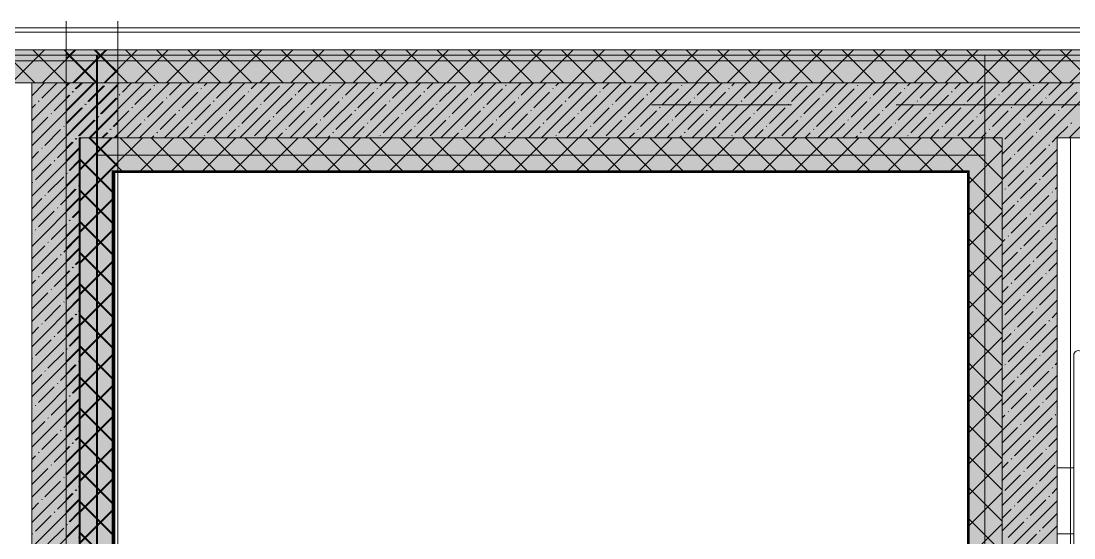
# Model space of a CAD drawing. Header units: millimetres. Extents: x -3817 to 677485, y -22715 to 103890.
# Drawn here: x 411985 to 416764, y 26951 to 29300 of the extents above; entities that cross this region are included whole.
import ezdxf

# ---------------------------------------------------------------- set-up
doc = ezdxf.new("R2010")
doc.units = ezdxf.units.MM
doc.layers.add('PDF _Геометрия', color=7, linetype='Continuous', true_color=0x1d1d1d)
doc.layers.add('PDF _Сплошная заливка', color=7, linetype='Continuous', true_color=0xffffff)

msp = doc.modelspace()

# ---------------------------------------------------------------- hatches: boundary and pattern name
at = {"layer": 'PDF _Сплошная заливка', "transparency": 33554559}
h = msp.add_hatch(color=256, dxfattribs=at)
h.paths.add_polyline_path([(412423.6, 29119), (412423.6, 29169), (407632.9, 29169), (407632.9, 29119), (412021.4, 29119)], flags=0)
h.paths.add_polyline_path([(405132.9, 29119), (405132.9, 29169), (403622.9, 29169), (403622.9, 29119), (404519.5, 29119)], flags=0)
h.paths.add_polyline_path([(401518.8, 29119), (401522.9, 29119), (401522.9, 29169), (396142.9, 29169), (396142.9, 29119), (400768.6, 29119)], flags=0)
h.paths.add_polyline_path([(392238.1, 29119), (392542.9, 29119), (392542.9, 29169), (391462.9, 29169), (391462.9, 29119)], flags=0)
h.paths.add_polyline_path([(383514.3, 29119), (384442.9, 29119), (384442.9, 29169), (383192.8, 29169), (383192.8, 29119)], flags=0)
h.paths.add_polyline_path([(393442.9, 29119), (395242.9, 29119), (395242.9, 29169), (393442.9, 29169)], flags=0)
h.paths.add_polyline_path([(388322.9, 29119), (388322.9, 29169), (387142.9, 29169), (387142.9, 29119), (388038.1, 29119)], flags=0)
h.paths.add_polyline_path([(376943.2, 29119), (378043.1, 29119), (378043.1, 29169), (376943.2, 29169)], flags=0)
h.paths.add_polyline_path([(376043.2, 29119), (376043.2, 29169), (374789.9, 29169), (374789.9, 29119), (376012.5, 29119)], flags=0)
h.paths.add_polyline_path([(382292.8, 29119), (382292.8, 29169), (381143.1, 29169), (381143.1, 29119), (382013.9, 29119)], flags=0)
h.paths.add_polyline_path([(371511.3, 29119), (371689.9, 29119), (371689.9, 29169), (369292.9, 29169), (369292.9, 29119), (370011, 29119)], flags=0)
for points in [[(420338.6, 29119), (420438.6, 29119), (420438.6, 29169), (412189.3, 29169), (412189.3, 29119), (419613.3, 29119)], [(420338.6, 29019), (420338.6, 29119), (412189.3, 29119), (412189.3, 29019), (419613.3, 29019)], [(412189.3, 20409), (412248.6, 20409), (412248.6, 29019), (412189.3, 29019), (412189.3, 20572.1)], [(416438.6, 28769), (416438.6, 29019), (412248.6, 29019), (412248.6, 28769), (416288.6, 28769)], [(420088.6, 28769), (420088.6, 29019), (416688.6, 29019), (416688.6, 28769), (419613.3, 28769)], [(412248.6, 25599), (412398.6, 25599), (412398.6, 28769), (412248.6, 28769), (412248.6, 26832.6)], [(412252.9, 25599), (412402.9, 25599.6), (412402.9, 28769), (412252.9, 28769), (412252.9, 25599.6)], [(416288.6, 28619), (416288.6, 28769), (412398.6, 28769), (412398.6, 28619), (416285.6, 28619)], [(416288.6, 25599), (416438.6, 25599), (416438.6, 28769), (416288.6, 28769), (416288.6, 25749)]]:
    msp.add_hatch(color=256, dxfattribs=at).paths.add_polyline_path(points)
h = msp.add_hatch(color=256, dxfattribs=at)
h.paths.add_polyline_path([(412423.6, 29019), (412423.6, 29119), (407632.9, 29119), (407632.9, 29019), (412021.4, 29019)], flags=0)
h.paths.add_polyline_path([(401322.9, 29019), (401522.9, 29019), (401522.9, 29119), (396142.9, 29119), (396142.9, 29019), (400822.9, 29019)], flags=0)
h.paths.add_polyline_path([(404032.9, 29019), (405132.9, 29019), (405132.9, 29119), (403622.9, 29119), (403622.9, 29019), (403769.4, 29019)], flags=0)
h.paths.add_polyline_path([(394042.9, 29019), (395242.9, 29019), (395242.9, 29119), (393442.9, 29119), (393442.9, 29019), (394016.9, 29019)], flags=0)
h.paths.add_polyline_path([(392542.9, 29019), (392542.9, 29119), (391462.9, 29119), (391462.9, 29019), (392516.6, 29019)], flags=0)
h.paths.add_polyline_path([(388038.1, 29019), (388322.9, 29019), (388322.9, 29119), (387142.9, 29119), (387142.9, 29019), (388015.4, 29019)], flags=0)
h.paths.add_polyline_path([(381143.1, 29019), (382292.8, 29019), (382292.8, 29119), (381143.1, 29119)], flags=0)
h.paths.add_polyline_path([(369342.9, 29019), (371689.9, 29019), (371689.9, 29119), (369342.9, 29119)], flags=0)
h.paths.add_polyline_path([(383514.3, 29019), (384442.9, 29019), (384442.9, 29119), (383192.8, 29119), (383192.8, 29019)], flags=0)
h.paths.add_polyline_path([(377647.7, 29019), (378043.1, 29019), (378043.1, 29119), (376943.2, 29119), (376943.2, 29019), (377512.8, 29019)], flags=0)
h.paths.add_polyline_path([(374789.9, 29019), (376043.2, 29019), (376043.2, 29119), (374789.9, 29119)], flags=0)

# ---------------------------------------------------------------- linework, layer by layer
at = {"layer": 'PDF _Геометрия', "color": 7, "lineweight": 9}
for points in [[(412189.3, 5220.1), (412189.3, 16959.9), (411889.3, 17109.9), (412489.3, 17409.9), (412189.3, 17559.9), (412189.3, 29299.8)], [(412423.6, 29299.8), (412423.6, 17099.8), (412723.6, 16949.8), (412123.6, 16649.8), (412423.6, 16499.8), (412423.6, 4299.8)], [(412423.6, 29249), (407632.9, 29249)], [(420568.6, 23477), (420568.6, 29249), (420488.6, 29249), (420338.6, 29249), (412189.3, 29249)], [(412423.6, 29169), (407632.9, 29169)], [(420588.6, 23472), (420568.6, 23472), (420568.6, 23469), (420488.6, 23469), (420488.6, 23477), (420488.6, 29169), (420438.6, 29169), (420338.6, 29169), (412189.3, 29169)], [(412423.6, 29144), (407632.9, 29144)], [(412423.6, 29119), (407632.9, 29119)], [(420463.6, 23398), (420463.6, 29144), (412189.3, 29144)], [(412189.3, 29119), (420338.6, 29119), (420438.6, 29119), (420438.6, 23477), (420438.6, 23469), (420338.6, 23469)], [(416359.6, 29144), (416359.6, 25678), (412327.6, 25678), (412327.6, 29144)], [(412423.6, 25678), (412331.9, 25678), (412331.9, 29144)], [(412398.6, 28769), (412248.6, 28769), (412398.6, 28769), (412401.6, 28769), (412406.6, 28769)], [(412402.9, 28769), (412252.9, 28769), (412402.9, 28769), (412405.9, 28769), (412410.9, 28769)], [(416280.6, 28769), (416285.6, 28769), (416288.6, 28769), (416438.6, 28769), (416438.6, 25599), (416438.6, 28769), (416288.6, 28769)], [(412327.6, 28690), (416359.6, 28690)], [(412331.9, 28690), (412423.6, 28690)], [(412423.6, 25749), (412410.9, 25749), (412405.9, 25749), (412402.9, 25749), (412402.9, 28619), (412405.9, 28619), (412410.9, 28619), (412423.6, 28619)], [(412423.6, 25752), (412410.9, 25752), (412405.9, 25752), (412405.9, 28616), (412410.9, 28616), (412423.6, 28616)], [(416803.6, 23322.4), (416803.6, 27782.4), (416803, 27787.5), (416801, 27792.4), (416797.8, 27796.5), (416793.6, 27799.7), (416788.8, 27801.7), (416783.6, 27802.4), (416778.5, 27801.7), (416773.6, 27799.7), (416769.5, 27796.5), (416766.3, 27792.4), (416764.3, 27787.5), (416763.6, 27782.4), (416763.6, 23322.4)]]:
    msp.add_lwpolyline(points, dxfattribs=at)
at = {"layer": 'PDF _Геометрия', "color": 9, "lineweight": 9, "true_color": 0xc0c0c0}
for points in [[(412423.6, 29269), (407632.9, 29269)], [(420308.6, 15547), (420308.6, 23069), (420308.6, 15974.9), (420328.6, 15974.9), (420328.6, 23069), (420588.6, 23069), (420588.6, 23319), (420588.6, 23477), (420588.6, 29269), (420568.6, 29269), (420338.6, 29269), (412189.3, 29269)], [(411483.6, 25119), (411483.6, 28819), (411482.9, 28819), (411482.9, 29019), (412423.6, 29019), (412252.9, 29019), (412032.9, 29019), (412032.9, 20409)], [(412423.6, 25757), (412410.9, 25757), (412410.9, 28611), (412423.6, 28611)]]:
    msp.add_lwpolyline(points, dxfattribs=at)
at = {"layer": 'PDF _Геометрия', "lineweight": 9}
for points in [[(412047.2, 29019), (411947.2, 29119), (411897.2, 29169)], [(411941.4, 29019), (412041.4, 29119), (412091.4, 29169)], [(412188.6, 29019), (412088.6, 29119), (412038.6, 29169)], [(412082.8, 29019), (412182.8, 29119), (412232.8, 29169)], [(412330, 29019), (412230, 29119), (412180, 29169)], [(412189.3, 29129.8), (412228.6, 29169)], [(412325.8, 29019), (412225.8, 29119), (412189.3, 29155.5)], [(412220, 29019), (412320, 29119), (412370, 29169)], [(412224.2, 29019), (412324.2, 29119), (412374.2, 29169)], [(412467.2, 29019), (412367.2, 29119), (412317.2, 29169)], [(412423.6, 29066.9), (412371.4, 29119), (412321.4, 29169)], [(412361.4, 29019), (412461.4, 29119), (412511.4, 29169)], [(412608.6, 29019), (412508.6, 29119), (412458.6, 29169)], [(412502.8, 29019), (412602.8, 29119), (412652.8, 29169)], [(412750, 29019), (412650, 29119), (412600, 29169)], [(412644.2, 29019), (412744.2, 29119), (412794.2, 29169)], [(412891.5, 29019), (412791.5, 29119), (412741.5, 29169)], [(412785.7, 29019), (412885.7, 29119), (412935.7, 29169)], [(413032.9, 29019), (412932.9, 29119), (412882.9, 29169)], [(412927.1, 29019), (413027.1, 29119), (413077.1, 29169)], [(413174.3, 29019), (413074.3, 29119), (413024.3, 29169)], [(413068.5, 29019), (413168.5, 29119), (413218.5, 29169)], [(413315.7, 29019), (413215.7, 29119), (413165.7, 29169)], [(413209.9, 29019), (413309.9, 29119), (413359.9, 29169)], [(413457.1, 29019), (413357.1, 29119), (413307.1, 29169)], [(413351.3, 29019), (413451.3, 29119), (413501.3, 29169)], [(413598.6, 29019), (413498.6, 29119), (413448.6, 29169)], [(413492.8, 29019), (413592.8, 29119), (413642.8, 29169)], [(413740, 29019), (413640, 29119), (413590, 29169)], [(413634.2, 29019), (413734.2, 29119), (413784.2, 29169)], [(413881.4, 29019), (413781.4, 29119), (413731.4, 29169)], [(413775.6, 29019), (413875.6, 29119), (413925.6, 29169)], [(414022.8, 29019), (413922.8, 29119), (413872.8, 29169)], [(413917, 29019), (414017, 29119), (414067, 29169)], [(414164.3, 29019), (414064.3, 29119), (414014.3, 29169)], [(414058.5, 29019), (414158.5, 29119), (414208.4, 29169)], [(414305.7, 29019), (414205.7, 29119), (414155.7, 29169)], [(414199.9, 29019), (414299.9, 29119), (414349.9, 29169)], [(414447.1, 29019), (414347.1, 29119), (414297.1, 29169)], [(414341.3, 29019), (414441.3, 29119), (414491.3, 29169)], [(414588.5, 29019), (414488.5, 29119), (414438.5, 29169)], [(414482.7, 29019), (414582.7, 29119), (414632.7, 29169)], [(414729.9, 29019), (414629.9, 29119), (414579.9, 29169)], [(414624.1, 29019), (414724.1, 29119), (414774.1, 29169)], [(414871.4, 29019), (414771.4, 29119), (414721.4, 29169)], [(414765.6, 29019), (414865.6, 29119), (414915.6, 29169)], [(415012.8, 29019), (414912.8, 29119), (414862.8, 29169)], [(414907, 29019), (415007, 29119), (415057, 29169)], [(415154.2, 29019), (415054.2, 29119), (415004.2, 29169)], [(415048.4, 29019), (415148.4, 29119), (415198.4, 29169)], [(415295.6, 29019), (415195.6, 29119), (415145.6, 29169)], [(415189.8, 29019), (415289.8, 29119), (415339.8, 29169)], [(415437, 29019), (415337, 29119), (415287, 29169)], [(415331.2, 29019), (415431.2, 29119), (415481.2, 29169)], [(415578.5, 29019), (415478.5, 29119), (415428.5, 29169)], [(415472.7, 29019), (415572.7, 29119), (415622.7, 29169)], [(415719.9, 29019), (415619.9, 29119), (415569.9, 29169)], [(415614.1, 29019), (415714.1, 29119), (415764.1, 29169)], [(415861.3, 29019), (415761.3, 29119), (415711.3, 29169)], [(415755.5, 29019), (415855.5, 29119), (415905.5, 29169)], [(416002.7, 29019), (415902.7, 29119), (415852.7, 29169)], [(415896.9, 29019), (415996.9, 29119), (416046.9, 29169)], [(416144.2, 29019), (416044.1, 29119), (415994.2, 29169)], [(416038.3, 29019), (416138.4, 29119), (416188.3, 29169)], [(416285.6, 29019), (416185.6, 29119), (416135.6, 29169)], [(416179.8, 29019), (416279.8, 29119), (416329.8, 29169)], [(416427, 29019), (416327, 29119), (416277, 29169)], [(416321.2, 29019), (416421.2, 29119), (416471.2, 29169)], [(416568.4, 29019), (416468.4, 29119), (416418.4, 29169)], [(416462.6, 29019), (416562.6, 29119), (416612.6, 29169)], [(416709.8, 29019), (416609.8, 29119), (416559.8, 29169)], [(416604, 29019), (416704, 29119), (416754, 29169)], [(416851.3, 29019), (416751.3, 29119), (416701.3, 29169)], [(416745.5, 29019), (416845.5, 29119), (416895.5, 29169)], [(412365.6, 29019), (412423.6, 29076.9)], [(412032.9, 28960.1), (412091.8, 29019)], [(412032.9, 28846), (412205.9, 29019)], [(412032.9, 28732), (412252.9, 28952), (412319.9, 29019)], [(412032.9, 29017.1), (412034.8, 29019)], [(412078.5, 28948.7), (412148.8, 29019)], [(412189.3, 29006.7), (412201.6, 29019)], [(412189.3, 28892.7), (412248.6, 28952), (412315.7, 29019)], [(412189.3, 28778.6), (412248.6, 28837.9), (412429.7, 29019)], [(412231.1, 28991.4), (412248.6, 29009), (412258.6, 29019)], [(412235.3, 28991.4), (412252.9, 29009), (412262.9, 29019)], [(412293.8, 28769), (412543.8, 29019)], [(412407.8, 28769), (412657.8, 29019)], [(412444.9, 28977.2), (412486.7, 29019)], [(412521.9, 28769), (412771.9, 29019)], [(412635.9, 28769), (412885.9, 29019)], [(412658.8, 28962.9), (412714.8, 29019)], [(412750, 28769), (413000, 29019)], [(412815.6, 29005.7), (412828.9, 29019)], [(412864, 28769), (413114, 29019)], [(412872.6, 28948.7), (412942.9, 29019)], [(412978.1, 28769), (413228.1, 29019)], [(413029.4, 28991.4), (413057, 29019)], [(413092.1, 28769), (413342.1, 29019)], [(413206.2, 28769), (413456.2, 29019)], [(413243.3, 28977.2), (413285.1, 29019)], [(413320.2, 28769), (413570.2, 29019)], [(413434.2, 28769), (413684.2, 29019)], [(413457.1, 28962.9), (413513.2, 29019)], [(413548.3, 28769), (413798.3, 29019)], [(413613.9, 29005.7), (413627.2, 29019)], [(413662.3, 28769), (413912.3, 29019)], [(413670.9, 28948.7), (413741.3, 29019)], [(413776.4, 28769), (414026.4, 29019)], [(413827.8, 28991.4), (413855.3, 29019)], [(413890.4, 28769), (414140.4, 29019)], [(414004.5, 28769), (414254.5, 29019)], [(414041.6, 28977.2), (414083.4, 29019)], [(414118.5, 28769), (414368.5, 29019)], [(414232.6, 28769), (414482.6, 29019)], [(414255.4, 28962.9), (414311.5, 29019)], [(414346.6, 28769), (414596.6, 29019)], [(414412.3, 29005.7), (414425.6, 29019)], [(414460.7, 28769), (414710.7, 29019)], [(414469.3, 28948.7), (414539.6, 29019)], [(414574.7, 28769), (414824.7, 29019)], [(414626.1, 28991.4), (414653.7, 29019)], [(414688.8, 28769), (414938.8, 29019)], [(414802.8, 28769), (415052.8, 29019)], [(414840, 28977.2), (414881.8, 29019)], [(414916.9, 28769), (415166.9, 29019)], [(415030.9, 28769), (415280.9, 29019)], [(415053.8, 28962.9), (415109.9, 29019)], [(415145, 28769), (415395, 29019)], [(415210.6, 29005.7), (415223.9, 29019)], [(415259, 28769), (415509, 29019)], [(415267.6, 28948.7), (415338, 29019)], [(415373.1, 28769), (415623.1, 29019)], [(415424.5, 28991.4), (415452, 29019)], [(415487.1, 28769), (415737.1, 29019)], [(415601.2, 28769), (415851.2, 29019)], [(415638.3, 28977.2), (415680.1, 29019)], [(415715.2, 28769), (415965.2, 29019)], [(415829.3, 28769), (416079.3, 29019)], [(415852.1, 28962.9), (415908.2, 29019)], [(415943.3, 28769), (416193.3, 29019)], [(416009, 29005.7), (416022.3, 29019)], [(416057.4, 28769), (416307.4, 29019)], [(416066, 28948.7), (416136.3, 29019)], [(416171.4, 28769), (416421.4, 29019)], [(416222.8, 28991.4), (416250.4, 29019)], [(416285.5, 28769), (416438.6, 28922.2), (416535.5, 29019)], [(416399.5, 28769), (416438.6, 28808.1), (416649.5, 29019)], [(416436.6, 28977.2), (416438.6, 28979.2), (416478.5, 29019)], [(416438.6, 28694.1), (416688.6, 28944.1), (416763.6, 29019)], [(416438.6, 28580), (416688.6, 28830), (416877.6, 29019)], [(416650.5, 28962.9), (416688.6, 29001.1), (416706.6, 29019)], [(416741.7, 28769), (416991.7, 29019)], [(412032.9, 28617.9), (412252.9, 28837.9), (412423.6, 29008.6)], [(412135.5, 28891.7), (412206.8, 28962.9)], [(412189.3, 28949.7), (412202.6, 28962.9)], [(412216.8, 28977.2), (412219.2, 28979.6)], [(412221.1, 28977.2), (412223.4, 28979.6)], [(412288.1, 28934.4), (412359.4, 29005.7)], [(412292.4, 28934.4), (412363.6, 29005.7)], [(412430.7, 28962.9), (412433, 28965.3)], [(412501.9, 28920.2), (412573.2, 28991.4)], [(412587.5, 29005.7), (412589.8, 29008.1)], [(412715.8, 28905.9), (412787.1, 28977.2)], [(412801.3, 28991.4), (412803.7, 28993.8)], [(412929.6, 28891.7), (413000.9, 28962.9)], [(413015.2, 28977.2), (413017.5, 28979.6)], [(413086.4, 28934.4), (413157.7, 29005.7)], [(413229, 28962.9), (413231.4, 28965.3)], [(413300.3, 28920.2), (413371.6, 28991.4)], [(413385.8, 29005.7), (413388.2, 29008.1)], [(413514.1, 28905.9), (413585.4, 28977.2)], [(413599.7, 28991.4), (413602, 28993.8)], [(413728, 28891.7), (413799.3, 28962.9)], [(413813.5, 28977.2), (413815.9, 28979.6)], [(413884.8, 28934.4), (413956.1, 29005.7)], [(414027.4, 28962.9), (414029.7, 28965.3)], [(414098.6, 28920.2), (414169.9, 28991.4)], [(414184.2, 29005.7), (414186.5, 29008.1)], [(414312.5, 28905.9), (414383.8, 28977.2)], [(414398, 28991.4), (414400.4, 28993.8)], [(414526.3, 28891.7), (414597.6, 28962.9)], [(414611.9, 28977.2), (414614.2, 28979.6)], [(414683.1, 28934.4), (414754.4, 29005.7)], [(414825.7, 28962.9), (414828.1, 28965.3)], [(414897, 28920.2), (414968.3, 28991.4)], [(414982.5, 29005.7), (414984.9, 29008.1)], [(415110.8, 28905.9), (415182.1, 28977.2)], [(415196.4, 28991.4), (415198.7, 28993.8)], [(415324.7, 28891.7), (415395.9, 28962.9)], [(415410.2, 28977.2), (415412.6, 28979.6)], [(415481.5, 28934.4), (415552.8, 29005.7)], [(415624, 28962.9), (415626.4, 28965.3)], [(415695.3, 28920.2), (415766.6, 28991.4)], [(415780.9, 29005.7), (415783.2, 29008.1)], [(415909.2, 28905.9), (415980.4, 28977.2)], [(415994.7, 28991.4), (415997.1, 28993.8)], [(416123, 28891.7), (416194.3, 28962.9)], [(416208.5, 28977.2), (416210.9, 28979.6)], [(416279.8, 28934.4), (416351.1, 29005.7)], [(416422.4, 28962.9), (416424.8, 28965.3)], [(416493.7, 28920.2), (416564.9, 28991.4)], [(416579.2, 29005.7), (416581.6, 29008.1)], [(416707.5, 28905.9), (416778.8, 28977.2)], [(412032.9, 28903.1), (412050, 28920.2)], [(412064.3, 28934.4), (412066.6, 28936.8)], [(412273.8, 28920.2), (412276.2, 28922.5)], [(412278.1, 28920.2), (412280.5, 28922.5)], [(412345.1, 28877.4), (412416.4, 28948.7)], [(412349.4, 28877.4), (412420.7, 28948.7)], [(412559, 28863.1), (412630.2, 28934.4)], [(412644.5, 28948.7), (412646.9, 28951)], [(412772.8, 28848.9), (412844.1, 28920.2)], [(412858.3, 28934.4), (412860.7, 28936.8)], [(413072.2, 28920.2), (413074.6, 28922.5)], [(413143.5, 28877.4), (413214.7, 28948.7)], [(413357.3, 28863.1), (413428.6, 28934.4)], [(413442.8, 28948.7), (413445.2, 28951)], [(413571.2, 28848.9), (413642.4, 28920.2)], [(413656.7, 28934.4), (413659.1, 28936.8)], [(413870.5, 28920.2), (413872.9, 28922.5)], [(413941.8, 28877.4), (414013.1, 28948.7)], [(414155.7, 28863.1), (414226.9, 28934.4)], [(414241.2, 28948.7), (414243.6, 28951)], [(414369.5, 28848.9), (414440.8, 28920.2)], [(414455, 28934.4), (414457.4, 28936.8)], [(414668.9, 28920.2), (414671.2, 28922.5)], [(414740.2, 28877.4), (414811.4, 28948.7)], [(414954, 28863.1), (415025.3, 28934.4)], [(415039.5, 28948.7), (415041.9, 28951)], [(415167.8, 28848.9), (415239.1, 28920.2)], [(415253.4, 28934.4), (415255.8, 28936.8)], [(415467.2, 28920.2), (415469.6, 28922.5)], [(415538.5, 28877.4), (415609.8, 28948.7)], [(415752.3, 28863.1), (415823.6, 28934.4)], [(415837.9, 28948.7), (415840.3, 28951)], [(415966.2, 28848.9), (416037.5, 28920.2)], [(416051.7, 28934.4), (416054.1, 28936.8)], [(416265.6, 28920.2), (416267.9, 28922.5)], [(416336.8, 28877.4), (416408.1, 28948.7)], [(416550.7, 28863.1), (416622, 28934.4)], [(416636.2, 28948.7), (416638.6, 28951)], [(412121.3, 28877.4), (412123.6, 28879.8)], [(412189.3, 28835.6), (412248.6, 28895), (412259.6, 28905.9)], [(412192.6, 28834.6), (412252.9, 28895), (412263.8, 28905.9)], [(412298, 28769), (412423.6, 28894.6)], [(412402.1, 28820.4), (412473.4, 28891.7)], [(412487.7, 28905.9), (412490.1, 28908.3)], [(412616, 28806.1), (412687.3, 28877.4)], [(412701.5, 28891.7), (412703.9, 28894)], [(412915.4, 28877.4), (412917.7, 28879.8)], [(412986.7, 28834.6), (413057.9, 28905.9)], [(413200.5, 28820.4), (413271.8, 28891.7)], [(413286, 28905.9), (413288.4, 28908.3)], [(413414.3, 28806.1), (413485.6, 28877.4)], [(413499.9, 28891.7), (413502.2, 28894)], [(413713.7, 28877.4), (413716.1, 28879.8)], [(413785, 28834.6), (413856.3, 28905.9)], [(413998.8, 28820.4), (414070.1, 28891.7)], [(414084.4, 28905.9), (414086.7, 28908.3)], [(414212.7, 28806.1), (414284, 28877.4)], [(414298.2, 28891.7), (414300.6, 28894)], [(414512.1, 28877.4), (414514.4, 28879.8)], [(414583.3, 28834.6), (414654.6, 28905.9)], [(414797.2, 28820.4), (414868.5, 28891.7)], [(414882.7, 28905.9), (414885.1, 28908.3)], [(415011, 28806.1), (415082.3, 28877.4)], [(415096.6, 28891.7), (415098.9, 28894)], [(415310.4, 28877.4), (415312.8, 28879.8)], [(415381.7, 28834.6), (415453, 28905.9)], [(415595.5, 28820.4), (415666.8, 28891.7)], [(415681.1, 28905.9), (415683.4, 28908.3)], [(415809.4, 28806.1), (415880.7, 28877.4)], [(415894.9, 28891.7), (415897.3, 28894)], [(416108.7, 28877.4), (416111.1, 28879.8)], [(416180, 28834.6), (416251.3, 28905.9)], [(416393.9, 28820.4), (416438.6, 28865.1), (416465.2, 28891.7)], [(416479.4, 28905.9), (416481.8, 28908.3)], [(416607.7, 28806.1), (416679, 28877.4)], [(416693.3, 28891.7), (416695.6, 28894)], [(412035.7, 28791.9), (412107, 28863.1)], [(412178.3, 28820.4), (412180.7, 28822.7)], [(412245.3, 28777.6), (412248.6, 28780.9), (412316.6, 28848.9)], [(412249.6, 28777.6), (412252.9, 28780.9), (412320.9, 28848.9)], [(412330.9, 28863.1), (412333.2, 28865.5)], [(412335.1, 28863.1), (412337.5, 28865.5)], [(412406.4, 28820.4), (412423.6, 28837.5)], [(412464.8, 28769), (412530.5, 28834.6)], [(412544.7, 28848.9), (412547.1, 28851.3)], [(412692.9, 28769), (412744.3, 28820.4)], [(412758.6, 28834.6), (412760.9, 28837)], [(412829.8, 28791.9), (412901.1, 28863.1)], [(412972.4, 28820.4), (412974.8, 28822.7)], [(413043.7, 28777.6), (413115, 28848.9)], [(413129.2, 28863.1), (413131.6, 28865.5)], [(413263.2, 28769), (413328.8, 28834.6)], [(413343.1, 28848.9), (413345.4, 28851.3)], [(413491.3, 28769), (413542.6, 28820.4)], [(413556.9, 28834.6), (413559.3, 28837)], [(413628.2, 28791.9), (413699.5, 28863.1)], [(413770.7, 28820.4), (413773.1, 28822.7)], [(413842, 28777.6), (413913.3, 28848.9)], [(413927.6, 28863.1), (413929.9, 28865.5)], [(414061.5, 28769), (414127.1, 28834.6)], [(414141.4, 28848.9), (414143.8, 28851.3)], [(414289.6, 28769), (414341, 28820.4)], [(414355.2, 28834.6), (414357.6, 28837)], [(414426.5, 28791.9), (414497.8, 28863.1)], [(414569.1, 28820.4), (414571.5, 28822.7)], [(414640.4, 28777.6), (414711.6, 28848.9)], [(414725.9, 28863.1), (414728.3, 28865.5)], [(414859.9, 28769), (414925.5, 28834.6)], [(414939.7, 28848.9), (414942.1, 28851.3)], [(415088, 28769), (415139.3, 28820.4)], [(415153.6, 28834.6), (415156, 28837)], [(415224.9, 28791.9), (415296.1, 28863.1)], [(415367.4, 28820.4), (415369.8, 28822.7)], [(415438.7, 28777.6), (415510, 28848.9)], [(415524.2, 28863.1), (415526.6, 28865.5)], [(415658.2, 28769), (415723.8, 28834.6)], [(415738.1, 28848.9), (415740.5, 28851.3)], [(415886.3, 28769), (415937.7, 28820.4)], [(415951.9, 28834.6), (415954.3, 28837)], [(416023.2, 28791.9), (416094.5, 28863.1)], [(416165.8, 28820.4), (416168.1, 28822.7)], [(416237.1, 28777.6), (416308.3, 28848.9)], [(416322.6, 28863.1), (416325, 28865.5)], [(416450.9, 28763.3), (416522.2, 28834.6)], [(416536.4, 28848.9), (416538.8, 28851.3)], [(416664.7, 28749.1), (416688.6, 28773), (416736, 28820.4)], [(416750.3, 28834.6), (416752.6, 28837)], [(412092.8, 28734.8), (412164, 28806.1)], [(412350.8, 28769), (412373.6, 28791.9)], [(412355, 28769), (412377.9, 28791.9)], [(412387.9, 28806.1), (412390.3, 28808.5)], [(412392.1, 28806.1), (412394.5, 28808.5)], [(412412.1, 28769), (412423.6, 28780.5)], [(412578.9, 28769), (412587.5, 28777.6)], [(412601.7, 28791.9), (412604.1, 28794.2)], [(412815.6, 28777.6), (412817.9, 28780)], [(412921, 28769), (412958.1, 28806.1)], [(413149.1, 28769), (413172, 28791.9)], [(413186.2, 28806.1), (413188.6, 28808.5)], [(413377.2, 28769), (413385.8, 28777.6)], [(413400.1, 28791.9), (413402.5, 28794.2)], [(413613.9, 28777.6), (413616.3, 28780)], [(413719.4, 28769), (413756.5, 28806.1)], [(413947.5, 28769), (413970.3, 28791.9)], [(413984.6, 28806.1), (413987, 28808.5)], [(414175.6, 28769), (414184.2, 28777.6)], [(414198.4, 28791.9), (414200.8, 28794.2)], [(414412.3, 28777.6), (414414.6, 28780)], [(414517.7, 28769), (414554.8, 28806.1)], [(414745.8, 28769), (414768.7, 28791.9)], [(414782.9, 28806.1), (414785.3, 28808.5)], [(414973.9, 28769), (414982.5, 28777.6)], [(414996.8, 28791.9), (414999.1, 28794.2)], [(415210.6, 28777.6), (415213, 28780)], [(415316.1, 28769), (415353.2, 28806.1)], [(415544.2, 28769), (415567, 28791.9)], [(415581.3, 28806.1), (415583.6, 28808.5)], [(415772.3, 28769), (415780.9, 28777.6)], [(415795.1, 28791.9), (415797.5, 28794.2)], [(416009, 28777.6), (416011.3, 28780)], [(416114.4, 28769), (416151.5, 28806.1)], [(416342.5, 28769), (416365.4, 28791.9)], [(416379.6, 28806.1), (416382, 28808.5)], [(416507.9, 28706.3), (416579.2, 28777.6)], [(416593.5, 28791.9), (416595.8, 28794.2)], [(412149.8, 28677.8), (412221.1, 28749.1)], [(412189.3, 28721.6), (412216.8, 28749.1)], [(412231.1, 28763.3), (412233.4, 28765.7)], [(412235.3, 28763.3), (412237.7, 28765.7)], [(412248.6, 28764.8), (412252.8, 28769)], [(412248.6, 28623.4), (412394.2, 28769)], [(412248.6, 28482), (412398.6, 28632), (412535.7, 28769)], [(412252.9, 28764.8), (412257.1, 28769)], [(412252.9, 28623.4), (412398.5, 28769)], [(412442.9, 28619), (412398.6, 28663.3), (412292.9, 28769)], [(412423.6, 28642.6), (412402.9, 28663.3), (412297.2, 28769)], [(412584.4, 28619), (412434.4, 28769)], [(412527.1, 28619), (412677.1, 28769)], [(412725.8, 28619), (412575.8, 28769)], [(412668.5, 28619), (412818.5, 28769)], [(412867.2, 28619), (412717.2, 28769)], [(412809.9, 28619), (412959.9, 28769)], [(413008.6, 28619), (412858.6, 28769)], [(412951.3, 28619), (413101.3, 28769)], [(413150, 28619), (413000, 28769)], [(413092.8, 28619), (413242.8, 28769)], [(413291.5, 28619), (413141.5, 28769)], [(413234.2, 28619), (413384.2, 28769)], [(413432.9, 28619), (413282.9, 28769)], [(413375.6, 28619), (413525.6, 28769)], [(413574.3, 28619), (413424.3, 28769)], [(413517, 28619), (413667, 28769)], [(413715.7, 28619), (413565.7, 28769)], [(413658.5, 28619), (413808.5, 28769)], [(413857.1, 28619), (413707.1, 28769)], [(413799.9, 28619), (413949.9, 28769)], [(413998.6, 28619), (413848.6, 28769)], [(413941.3, 28619), (414091.3, 28769)], [(414140, 28619), (413990, 28769)], [(414082.7, 28619), (414232.7, 28769)], [(414281.4, 28619), (414131.4, 28769)], [(414224.1, 28619), (414374.1, 28769)], [(414422.8, 28619), (414272.8, 28769)], [(414365.6, 28619), (414515.6, 28769)], [(414564.3, 28619), (414414.3, 28769)], [(414507, 28619), (414657, 28769)], [(414705.7, 28619), (414555.7, 28769)], [(414648.4, 28619), (414798.4, 28769)], [(414847.1, 28619), (414697.1, 28769)], [(414789.8, 28619), (414939.8, 28769)], [(414988.5, 28619), (414838.5, 28769)], [(414931.2, 28619), (415081.2, 28769)], [(415129.9, 28619), (414979.9, 28769)], [(415072.7, 28619), (415222.7, 28769)], [(415271.4, 28619), (415121.4, 28769)], [(415214.1, 28619), (415364.1, 28769)], [(415412.8, 28619), (415262.8, 28769)], [(415355.5, 28619), (415505.5, 28769)], [(415554.2, 28619), (415404.2, 28769)], [(415496.9, 28619), (415646.9, 28769)], [(415695.6, 28619), (415545.6, 28769)], [(415638.3, 28619), (415788.3, 28769)], [(415837, 28619), (415687, 28769)], [(415779.8, 28619), (415929.8, 28769)], [(415978.5, 28619), (415828.5, 28769)], [(415921.2, 28619), (416071.2, 28769)], [(416119.9, 28619), (415969.9, 28769)], [(416062.6, 28619), (416212.6, 28769)], [(416261.3, 28619), (416111.3, 28769)], [(416204, 28619), (416288.6, 28703.6), (416354, 28769)], [(416438.6, 28583.1), (416288.6, 28733.1), (416252.7, 28769)], [(416438.6, 28724.5), (416394.2, 28769)], [(416438.6, 28751.1), (416439, 28751.5)], [(416650.5, 28734.8), (416652.9, 28737.2)], [(412032.9, 28503.9), (412252.9, 28723.9)], [(412032.9, 28675), (412064.3, 28706.3)], [(412078.5, 28720.6), (412080.9, 28722.9)], [(412189.3, 28664.6), (412248.6, 28723.9)], [(416288.6, 28562.2), (416438.6, 28712.2)], [(416438.6, 28466), (416688.6, 28716)], [(416438.6, 28637), (416479.4, 28677.8)], [(416493.7, 28692.1), (416496, 28694.4)], [(416564.9, 28649.3), (416636.2, 28720.6)], [(412050, 28578), (412121.3, 28649.3)], [(412135.5, 28663.6), (412137.9, 28665.9)], [(412202.6, 28620.8), (412248.6, 28666.9)], [(412206.8, 28620.8), (412252.9, 28666.9)], [(412398.6, 28521.9), (412248.6, 28671.9)], [(412402.9, 28521.9), (412252.9, 28671.9)], [(412252.9, 28482), (412402.9, 28632), (412423.6, 28652.7)], [(416550.7, 28635), (416553.1, 28637.4)], [(416622, 28592.3), (416688.6, 28658.9)], [(412032.9, 28389.8), (412252.9, 28609.8)], [(412107, 28521), (412178.3, 28592.3)], [(412189.3, 28550.5), (412248.6, 28609.8)], [(412192.6, 28606.5), (412194.9, 28608.9)], [(416438.6, 28441.7), (416288.6, 28591.7)], [(416438.6, 28351.9), (416688.6, 28601.9)], [(416465.2, 28549.5), (416536.4, 28620.8)], [(412035.7, 28563.8), (412038.1, 28566.1)], [(412164, 28464), (412235.3, 28535.2)], [(412189.3, 28493.5), (412231.1, 28535.2)], [(412245.3, 28549.5), (412247.7, 28551.9)], [(412249.6, 28549.5), (412252, 28551.9)], [(416288.6, 28420.8), (416438.6, 28570.8)], [(416450.9, 28535.2), (416453.3, 28537.6)], [(416522.2, 28492.5), (416593.5, 28563.8)], [(416607.7, 28578), (416610.1, 28580.4)], [(416679, 28535.2), (416688.6, 28544.9)], [(412032.9, 28275.8), (412252.9, 28495.8)], [(412032.9, 28446.9), (412078.5, 28492.5)], [(412092.8, 28506.7), (412095.1, 28509.1)], [(412189.3, 28436.5), (412248.6, 28495.8)], [(412398.6, 28380.5), (412248.6, 28530.5)], [(412248.6, 28340.6), (412398.6, 28490.6)], [(412402.9, 28380.5), (412252.9, 28530.5)], [(412252.9, 28340.6), (412402.9, 28490.6)], [(416438.6, 28237.9), (416688.6, 28487.9)], [(416579.2, 28435.5), (416650.5, 28506.7)], [(416664.7, 28521), (416667.1, 28523.4)], [(412149.8, 28449.7), (412152.2, 28452.1)], [(412216.8, 28406.9), (412248.6, 28438.8)], [(412221.1, 28406.9), (412252.9, 28438.8)], [(416438.6, 28300.2), (416288.6, 28450.3)], [(416438.6, 28408.9), (416493.7, 28464)], [(416507.9, 28478.2), (416510.3, 28480.6)], [(412064.3, 28364.2), (412135.5, 28435.5)], [(412202.6, 28392.7), (412204.9, 28395.1)], [(412206.8, 28392.7), (412209.2, 28395.1)], [(416288.6, 28279.3), (416438.6, 28429.3)], [(416479.4, 28335.7), (416550.7, 28406.9)], [(416564.9, 28421.2), (416567.3, 28423.6)], [(416636.2, 28378.4), (416688.6, 28430.8)], [(412032.9, 28161.7), (412252.9, 28381.7)], [(412050, 28349.9), (412052.4, 28352.3)], [(412121.3, 28307.1), (412192.6, 28378.4)], [(412189.3, 28322.4), (412248.6, 28381.7)], [(412398.6, 28239), (412248.6, 28389)], [(412248.6, 28199.1), (412398.6, 28349.1)], [(412402.9, 28239), (412252.9, 28389)], [(412252.9, 28199.1), (412402.9, 28349.1)], [(416438.6, 28123.8), (416688.6, 28373.8)], [(416536.4, 28278.6), (416607.7, 28349.9)], [(416622, 28364.2), (416624.3, 28366.5)], [(412032.9, 28332.8), (412035.7, 28335.7)], [(412107, 28292.9), (412109.4, 28295.3)], [(412178.3, 28250.1), (412249.6, 28321.4)], [(412189.3, 28265.4), (412245.3, 28321.4)], [(416438.6, 28158.8), (416288.6, 28308.8)], [(416438.6, 28294.9), (416450.9, 28307.1)], [(416465.2, 28321.4), (416467.5, 28323.8)], [(416679, 28307.1), (416681.4, 28309.5)], [(412032.9, 28218.8), (412092.8, 28278.6)], [(412032.9, 28047.7), (412252.9, 28267.7)], [(412189.3, 28208.4), (412248.6, 28267.7)], [(412398.6, 28097.6), (412248.6, 28247.6)], [(412402.9, 28097.6), (412252.9, 28247.6)], [(416288.6, 28137.9), (416438.6, 28287.9)], [(416438.6, 28009.8), (416688.6, 28259.8)], [(416438.6, 28180.8), (416507.9, 28250.1)], [(416522.2, 28264.4), (416524.5, 28266.8)], [(416593.5, 28221.6), (416664.7, 28292.9)], [(412078.5, 28150.3), (412149.8, 28221.6)], [(412164, 28235.9), (412166.4, 28238.2)], [(412231.1, 28193.1), (412248.6, 28210.7)], [(412235.3, 28193.1), (412252.9, 28210.7)], [(412248.6, 28057.7), (412398.6, 28207.7)], [(412252.9, 28057.7), (412402.9, 28207.7)], [(416579.2, 28207.4), (416581.6, 28209.7)], [(416650.5, 28164.6), (416688.6, 28202.7)], [(412032.9, 27933.6), (412252.9, 28153.6)], [(412135.5, 28093.3), (412206.8, 28164.6)], [(412189.3, 28151.3), (412202.6, 28164.6)], [(412189.3, 28094.3), (412248.6, 28153.6)], [(412216.8, 28178.8), (412219.2, 28181.2)], [(412221.1, 28178.8), (412223.4, 28181.2)], [(416438.6, 28017.4), (416288.6, 28167.4)], [(416493.7, 28121.8), (416564.9, 28193.1)], [(416636.2, 28150.3), (416638.6, 28152.7)], [(412032.9, 28104.7), (412050, 28121.8)], [(412064.3, 28136.1), (412066.6, 28138.4)], [(412398.6, 27956.2), (412248.6, 28106.2)], [(412402.9, 27956.2), (412252.9, 28106.2)], [(416288.6, 27996.5), (416438.6, 28146.5)], [(416438.6, 27895.7), (416688.6, 28145.7)], [(416479.4, 28107.6), (416481.8, 28109.9)], [(416550.7, 28064.8), (416622, 28136.1)], [(412035.7, 27993.5), (412107, 28064.8)], [(412121.3, 28079.1), (412123.6, 28081.4)], [(412189.3, 28037.3), (412248.6, 28096.6)], [(412192.6, 28036.3), (412252.9, 28096.6)], [(412248.6, 27916.3), (412398.6, 28066.3)], [(412252.9, 27916.3), (412402.9, 28066.3)], [(416438.6, 28066.8), (416465.2, 28093.3)], [(416607.7, 28007.8), (416679, 28079)], [(412032.9, 27819.6), (412252.9, 28039.6)], [(412092.8, 27936.5), (412164, 28007.8)], [(412178.3, 28022), (412180.7, 28024.4)], [(412189.3, 27980.3), (412248.6, 28039.6)], [(416438.6, 27876), (416288.6, 28026)], [(416438.6, 27781.7), (416688.6, 28031.7)], [(416450.9, 27965), (416522.2, 28036.3)], [(416536.4, 28050.5), (416538.8, 28052.9)], [(412231.1, 27965), (412233.4, 27967.4)], [(412235.3, 27965), (412237.7, 27967.4)], [(412245.3, 27979.3), (412248.6, 27982.6)], [(412398.6, 27814.8), (412248.6, 27964.8)], [(412249.6, 27979.3), (412252.9, 27982.6)], [(412402.9, 27814.8), (412252.9, 27964.8)], [(416288.6, 27855.1), (416438.6, 28005.1)], [(416507.9, 27908), (416579.2, 27979.3)], [(416593.5, 27993.5), (416595.8, 27995.9)], [(416664.7, 27950.7), (416688.6, 27974.6)], [(412032.9, 27705.5), (412252.9, 27925.5)], [(412078.5, 27922.2), (412080.9, 27924.6)], [(412149.8, 27879.5), (412221.1, 27950.7)], [(412189.3, 27923.2), (412216.8, 27950.7)], [(412189.3, 27866.2), (412248.6, 27925.5)], [(412248.6, 27774.9), (412398.6, 27924.9)], [(412252.9, 27774.9), (412402.9, 27924.9)], [(416438.6, 27952.7), (416439, 27953.1)], [(416438.6, 27667.6), (416688.6, 27917.6)], [(416564.9, 27851), (416636.2, 27922.2)], [(416650.5, 27936.5), (416652.9, 27938.9)], [(412032.9, 27876.6), (412064.3, 27908)], [(412135.5, 27865.2), (412137.9, 27867.6)], [(412202.6, 27822.4), (412248.6, 27868.5)], [(412206.8, 27822.4), (412252.9, 27868.5)], [(416438.6, 27734.6), (416288.6, 27884.6)], [(416288.6, 27713.7), (416438.6, 27863.7)], [(416438.6, 27838.7), (416479.4, 27879.5)], [(416493.7, 27893.7), (416496, 27896.1)], [(412050, 27779.7), (412121.3, 27851)], [(412398.6, 27673.3), (412248.6, 27823.3)], [(412402.9, 27673.3), (412252.9, 27823.3)], [(416465.2, 27751.2), (416536.4, 27822.4)], [(416550.7, 27836.7), (416553.1, 27839.1)], [(416622, 27793.9), (416688.6, 27860.6)], [(412032.9, 27591.5), (412252.9, 27811.5)], [(412107, 27722.6), (412178.3, 27793.9)], [(412189.3, 27752.2), (412248.6, 27811.5)], [(412192.6, 27808.2), (412194.9, 27810.6)], [(412248.6, 27633.5), (412398.6, 27783.5)], [(412252.9, 27633.5), (412402.9, 27783.5)], [(416438.6, 27553.6), (416688.6, 27803.6)], [(416607.7, 27779.7), (416610.1, 27782)], [(412035.7, 27765.4), (412038.1, 27767.8)], [(412164, 27665.6), (412235.3, 27736.9)], [(412189.3, 27695.1), (412231.1, 27736.9)], [(412245.3, 27751.2), (412247.7, 27753.5)], [(412249.6, 27751.2), (412252, 27753.5)], [(416438.6, 27593.1), (416288.6, 27743.1)], [(416288.6, 27572.2), (416438.6, 27722.2)], [(416450.9, 27736.9), (416453.3, 27739.3)], [(416522.2, 27694.1), (416593.5, 27765.4)], [(416664.7, 27722.6), (416667.1, 27725)], [(416679, 27736.9), (416688.6, 27746.5)], [(412032.9, 27477.4), (412252.9, 27697.4)], [(412032.9, 27648.5), (412078.5, 27694.1)], [(412092.8, 27708.4), (412095.1, 27710.8)], [(412189.3, 27638.1), (412248.6, 27697.4)], [(412398.6, 27531.9), (412248.6, 27681.9)], [(412402.9, 27531.9), (412252.9, 27681.9)], [(416438.6, 27439.5), (416688.6, 27689.5)], [(416507.9, 27679.9), (416510.3, 27682.2)], [(416579.2, 27637.1), (416650.5, 27708.4)], [(412064.3, 27565.8), (412135.5, 27637.1)], [(412149.8, 27651.4), (412152.2, 27653.7)], [(412216.8, 27608.6), (412248.6, 27640.4)], [(412221.1, 27608.6), (412252.9, 27640.4)], [(412248.6, 27492), (412398.6, 27642)], [(412252.9, 27492), (412402.9, 27642)], [(416438.6, 27610.6), (416493.7, 27665.6)], [(416564.9, 27622.9), (416567.3, 27625.2)], [(416636.2, 27580.1), (416688.6, 27632.5)], [(412032.9, 27363.4), (412252.9, 27583.4)], [(412121.3, 27508.8), (412192.6, 27580.1)], [(412189.3, 27524.1), (412248.6, 27583.4)], [(412202.6, 27594.3), (412204.9, 27596.7)], [(412206.8, 27594.3), (412209.2, 27596.7)], [(416438.6, 27451.7), (416288.6, 27601.7)], [(416288.6, 27430.8), (416438.6, 27580.8)], [(416479.4, 27537.3), (416550.7, 27608.6)], [(412032.9, 27534.5), (412035.7, 27537.3)], [(412050, 27551.6), (412052.4, 27553.9)], [(412398.6, 27390.5), (412248.6, 27540.5)], [(412402.9, 27390.5), (412252.9, 27540.5)], [(416438.6, 27325.5), (416688.6, 27575.5)], [(416536.4, 27480.3), (416607.7, 27551.6)], [(416622, 27565.8), (416624.3, 27568.2)], [(412107, 27494.5), (412109.4, 27496.9)], [(412178.3, 27451.8), (412249.6, 27523.1)], [(412189.3, 27467), (412245.3, 27523.1)], [(412248.6, 27350.6), (412398.6, 27500.6)], [(412252.9, 27350.6), (412402.9, 27500.6)], [(416438.6, 27496.5), (416450.9, 27508.8)], [(416465.2, 27523.1), (416467.5, 27525.4)], [(416593.5, 27423.3), (416664.7, 27494.5)], [(416679, 27508.8), (416681.4, 27511.2)], [(412032.9, 27420.4), (412092.8, 27480.3)], [(412032.9, 27249.3), (412252.9, 27469.3)], [(412164, 27437.5), (412166.4, 27439.9)], [(412189.3, 27410), (412248.6, 27469.3)], [(416438.6, 27310.3), (416288.6, 27460.3)], [(416288.6, 27289.4), (416438.6, 27439.4)], [(416438.6, 27211.4), (416688.6, 27461.4)], [(416438.6, 27382.5), (416507.9, 27451.8)], [(416522.2, 27466), (416524.5, 27468.4)], [(412078.5, 27352), (412149.8, 27423.3)], [(412231.1, 27394.8), (412248.6, 27412.3)], [(412235.3, 27394.8), (412252.9, 27412.3)], [(412398.6, 27249.1), (412248.6, 27399.1)], [(412402.9, 27249.1), (412252.9, 27399.1)], [(416493.7, 27323.5), (416564.9, 27394.8)], [(416579.2, 27409), (416581.6, 27411.4)], [(416650.5, 27366.2), (416688.6, 27404.4)], [(412032.9, 27135.3), (412252.9, 27355.3)], [(412064.3, 27337.7), (412066.6, 27340.1)], [(412135.5, 27295), (412206.8, 27366.2)], [(412189.3, 27353), (412202.6, 27366.2)], [(412189.3, 27296), (412248.6, 27355.3)], [(412216.8, 27380.5), (412219.2, 27382.9)], [(412221.1, 27380.5), (412223.4, 27382.9)], [(412248.6, 27209.2), (412398.6, 27359.2)], [(412252.9, 27209.2), (412402.9, 27359.2)], [(416438.6, 27097.4), (416688.6, 27347.4)], [(416636.2, 27352), (416638.6, 27354.4)], [(412032.9, 27306.4), (412050, 27323.5)], [(412189.3, 27238.9), (412248.6, 27298.3)], [(412192.6, 27237.9), (412252.9, 27298.3)], [(416438.6, 27168.9), (416288.6, 27318.9)], [(416288.6, 27148), (416438.6, 27298)], [(416438.6, 27268.4), (416465.2, 27295)], [(416479.4, 27309.2), (416481.8, 27311.6)], [(416550.7, 27266.4), (416622, 27337.7)], [(412035.7, 27195.2), (412107, 27266.4)], [(412121.3, 27280.7), (412123.6, 27283.1)], [(412398.6, 27107.7), (412248.6, 27257.7)], [(412402.9, 27107.7), (412252.9, 27257.7)], [(416536.4, 27252.2), (416538.8, 27254.6)], [(416607.7, 27209.4), (416679, 27280.7)], [(412032.9, 27021.2), (412252.9, 27241.2)], [(412092.8, 27138.1), (412164, 27209.4)], [(412178.3, 27223.7), (412180.7, 27226.1)], [(412189.3, 27181.9), (412248.6, 27241.2)], [(412248.6, 27067.8), (412398.6, 27217.8)], [(412252.9, 27067.8), (412402.9, 27217.8)], [(416438.6, 26983.3), (416688.6, 27233.3)], [(416450.9, 27166.7), (416522.2, 27237.9)], [(416593.5, 27195.2), (416595.8, 27197.5)], [(412149.8, 27081.1), (412221.1, 27152.4)], [(412189.3, 27124.9), (412216.8, 27152.4)], [(412231.1, 27166.7), (412233.4, 27169)], [(412235.3, 27166.7), (412237.7, 27169)], [(412245.3, 27180.9), (412248.6, 27184.2)], [(412249.6, 27180.9), (412252.9, 27184.2)], [(416438.6, 27027.5), (416288.6, 27177.5)], [(416288.6, 27006.5), (416438.6, 27156.5)], [(416438.6, 27154.4), (416439, 27154.8)], [(416507.9, 27109.6), (416579.2, 27180.9)], [(416664.7, 27152.4), (416688.6, 27176.3)], [(412032.9, 26907.2), (412252.9, 27127.2)], [(412032.9, 27078.3), (412064.3, 27109.6)], [(412078.5, 27123.9), (412080.9, 27126.3)], [(412189.3, 27067.9), (412248.6, 27127.2)], [(412398.6, 26966.2), (412248.6, 27116.2)], [(412402.9, 26966.2), (412252.9, 27116.2)], [(416438.6, 26869.3), (416688.6, 27119.3)], [(416564.9, 27052.6), (416636.2, 27123.9)], [(416650.5, 27138.1), (416652.9, 27140.5)], [(412050, 26981.3), (412121.3, 27052.6)], [(412135.5, 27066.9), (412137.9, 27069.2)], [(412202.6, 27024.1), (412248.6, 27070.2)], [(412206.8, 27024.1), (412252.9, 27070.2)], [(412248.6, 26926.3), (412398.6, 27076.3)], [(412252.9, 26926.3), (412402.9, 27076.3)], [(416438.6, 27040.3), (416479.4, 27081.1)], [(416493.7, 27095.4), (416496, 27097.7)], [(416622, 26995.6), (416688.6, 27062.2)], [(412032.9, 26793.1), (412252.9, 27013.1)], [(412189.3, 26953.8), (412248.6, 27013.1)], [(412192.6, 27009.8), (412194.9, 27012.2)], [(416438.6, 26886), (416288.6, 27036)], [(416288.6, 26865.1), (416438.6, 27015.1)], [(416438.6, 26755.2), (416688.6, 27005.2)], [(416465.2, 26952.8), (416536.4, 27024.1)], [(416550.7, 27038.4), (416553.1, 27040.7)], [(412035.7, 26967.1), (412038.1, 26969.4)], [(412107, 26924.3), (412178.3, 26995.6)], [(412398.6, 26824.8), (412248.6, 26974.8)], [(412402.9, 26824.8), (412252.9, 26974.8)], [(416522.2, 26895.8), (416593.5, 26967.1)], [(416607.7, 26981.3), (416610.1, 26983.7)], [(412245.3, 26952.8), (412247.7, 26955.2)], [(412249.6, 26952.8), (412252, 26955.2)]]:
    msp.add_lwpolyline(points, dxfattribs=at)
at = {"layer": 'PDF _Геометрия', "color": 9, "lineweight": 9, "true_color": 0xc0c0c0}
for points in [[(420338.6, 29019), (420088.6, 29019), (416688.6, 29019), (416438.6, 29019), (412248.6, 29019), (412189.3, 29019)], [(412248.6, 25349), (412248.6, 28769), (412248.6, 25599), (412398.6, 25599), (412406.6, 25599), (416280.6, 25599), (416288.6, 25599), (416438.6, 25599), (412248.6, 25599)], [(412252.9, 25349), (412423.6, 25349), (412252.9, 25349), (412252.9, 28769), (412252.9, 25599), (412402.9, 25599), (412410.9, 25599), (412423.6, 25599), (412252.9, 25599)], [(412406.6, 28769), (416280.6, 28769)], [(412410.9, 28769), (412423.6, 28769)], [(420088.6, 28769), (420088.6, 23319), (420088.6, 23069), (420088.6, 19769), (416688.6, 19769), (416688.6, 28769)], [(416280.6, 28611), (416280.6, 25757), (412406.6, 25757), (412406.6, 28611)]]:
    msp.add_lwpolyline(points, close=True, dxfattribs=at)
at = {"layer": 'PDF _Геометрия', "color": 253, "lineweight": 9, "true_color": 0xaaaaaa}
for points in [[(414846.5, 28919), (415481.5, 28919)], [(415957.7, 28919), (418018.6, 28919), (420518.6, 28919)], [(416748.2, 26574), (416748.2, 26669), (416748.2, 26969), (416748.2, 27269), (416763.6, 27269), (416748.2, 27269), (416748.2, 28769), (420088.6, 28769), (416688.6, 28769), (416688.6, 27269), (416763.6, 27269), (416688.6, 27269), (416688.6, 26546.2), (416688.6, 26369), (416688.6, 26069), (416688.6, 25769), (416688.6, 25469), (416688.6, 25169), (416688.6, 24869), (416688.6, 24569), (416688.6, 24269)]]:
    msp.add_lwpolyline(points, dxfattribs=at)
at = {"layer": 'PDF _Геометрия', "color": 7, "lineweight": 9}
for points in [[(416288.6, 25749), (416285.6, 25749), (416280.6, 25749), (412406.6, 25749), (412401.6, 25749), (412398.6, 25749), (412398.6, 28619), (412401.6, 28619), (412406.6, 28619), (416280.6, 28619), (416285.6, 28619), (416288.6, 28619)], [(416280.6, 25752), (412406.6, 25752), (412401.6, 25752), (412401.6, 28616), (412406.6, 28616), (416280.6, 28616), (416285.6, 28616), (416285.6, 25752)]]:
    msp.add_lwpolyline(points, close=True, dxfattribs=at)
at = {"layer": 'PDF _Геометрия', "color": 253, "lineweight": 9, "true_color": 0xaaaaaa}
for points in [[(416763.6, 26969), (416688.6, 26969)], [(416763.6, 26969), (416748.2, 26969)]]:
    msp.add_lwpolyline(points, close=True, dxfattribs=at)
at = {"layer": 'PDF _Сплошная заливка', "lineweight": 35, "transparency": 33554559}
for points in [[(412252.9, 20409), (412252.9, 29019), (412032.9, 20409), (412032.9, 29019)], [(412252.9, 28769), (412423.6, 28769.8), (412252.9, 29019), (412423.6, 29019)], [(416688.6, 19189), (416688.6, 29019), (416438.6, 19189), (416438.6, 29019)], [(412402.9, 28619), (412423.6, 28619.5), (412402.9, 28769), (412423.6, 28769)]]:
    msp.add_solid(points, dxfattribs=at)

doc.saveas('drawing.dxf')
